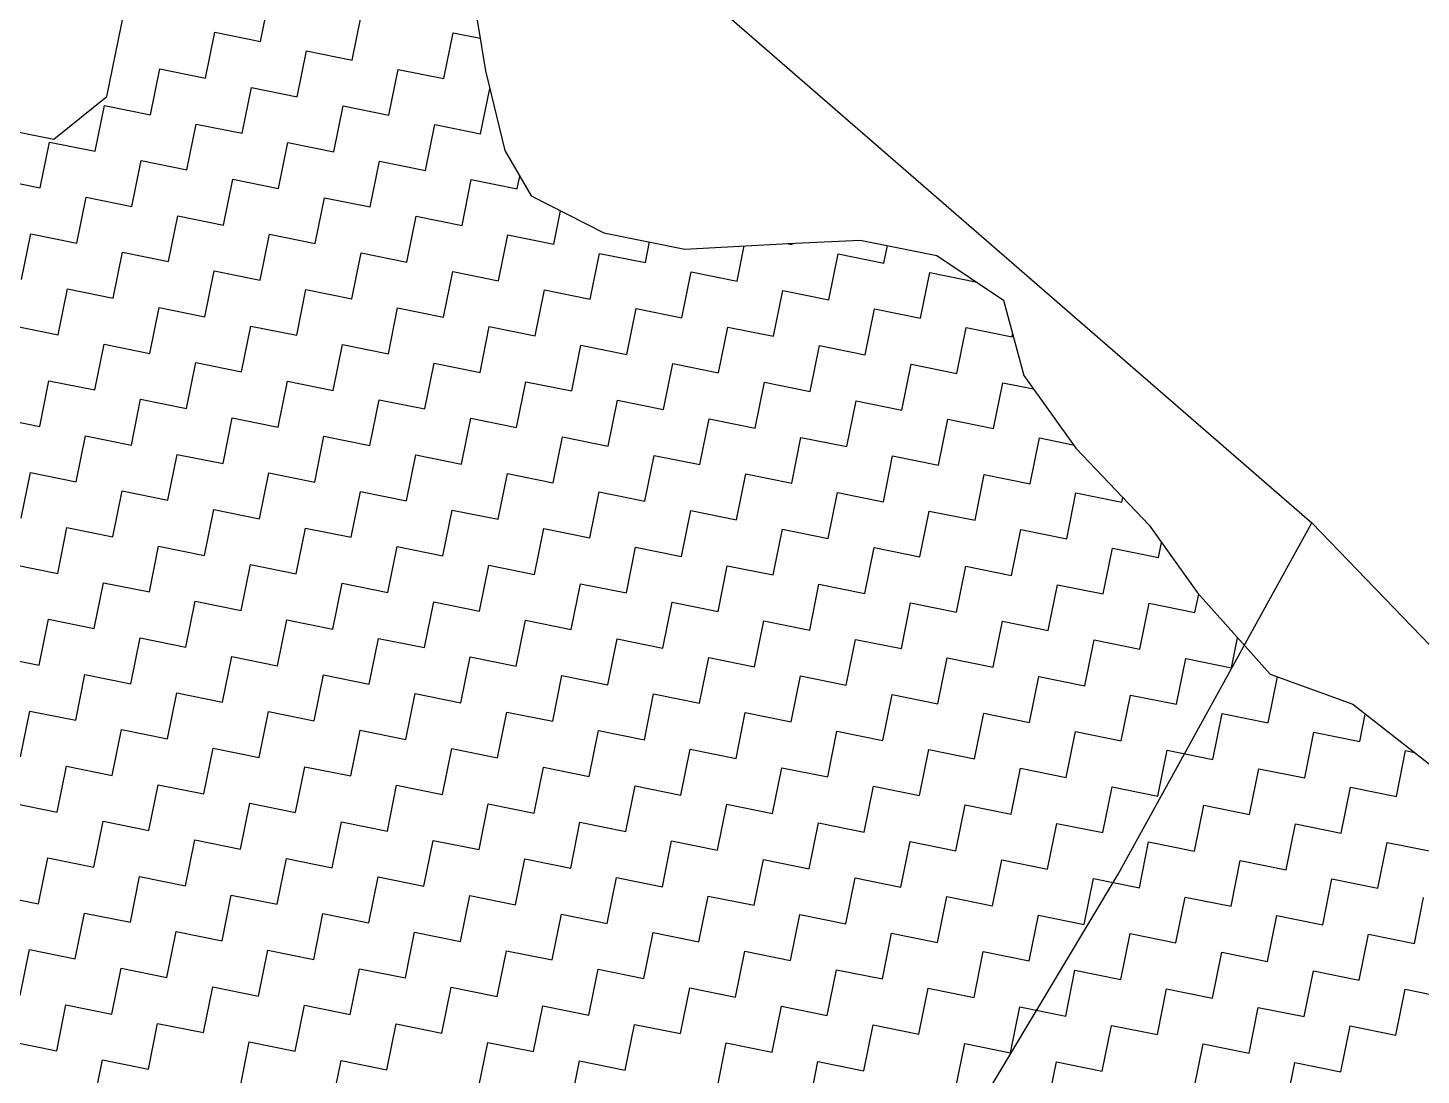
# Model space of a CAD drawing. Header units: metres. Extents: x 278801 to 279668, y 2074665 to 2075564.
# Drawn here: x 279499.58 to 279546.16, y 2075443.92 to 2075478.91 of the extents above; entities that cross this region are included whole.
import ezdxf

# ---------------------------------------------------------------- set-up
doc = ezdxf.new("R2010")
doc.units = ezdxf.units.M
for name, color, linetype in [('POLY_HATCH', 12, 'Continuous'), ('POLY_PARCEL', 6, 'Continuous'), ('V_BOUND_LINE', 7, 'Continuous')]:
    doc.layers.add(name, color=color, linetype=linetype)

msp = doc.modelspace()

# ---------------------------------------------------------------- linework, layer by layer
at = {"layer": 'POLY_HATCH', "linetype": 'Continuous'}
for p, q in [((279507.358, 2075478.456), (279507.668, 2075479.988)), ((279510.423, 2075477.836), (279510.733, 2075479.368)), ((279505.516, 2075477.233), (279505.826, 2075478.766)), ((279505.826, 2075478.766), (279507.358, 2075478.456)), ((279513.488, 2075477.216), (279513.798, 2075478.749)), ((279513.798, 2075478.749), (279514.695, 2075478.567)), ((279508.581, 2075476.613), (279508.891, 2075478.146)), ((279508.891, 2075478.146), (279510.423, 2075477.836)), ((279503.674, 2075476.01), (279503.984, 2075477.543)), ((279503.984, 2075477.543), (279505.516, 2075477.233)), ((279511.646, 2075475.993), (279511.956, 2075477.526)), ((279511.956, 2075477.526), (279513.488, 2075477.216)), ((279506.739, 2075475.391), (279507.049, 2075476.923)), ((279507.049, 2075476.923), (279508.581, 2075476.613)), ((279514.711, 2075475.374), (279515.016, 2075476.882)), ((279501.831, 2075474.788), (279502.141, 2075476.32)), ((279502.141, 2075476.32), (279503.674, 2075476.01)), ((279509.804, 2075474.771), (279510.114, 2075476.303)), ((279510.114, 2075476.303), (279511.646, 2075475.993)), ((279504.896, 2075474.168), (279505.206, 2075475.7)), ((279505.206, 2075475.7), (279506.739, 2075475.391)), ((279512.869, 2075474.151), (279513.179, 2075475.684)), ((279513.179, 2075475.684), (279514.711, 2075475.374)), ((279499.989, 2075473.565), (279500.299, 2075475.098)), ((279500.299, 2075475.098), (279501.831, 2075474.788)), ((279507.961, 2075473.548), (279508.271, 2075475.081)), ((279508.271, 2075475.081), (279509.804, 2075474.771)), ((279503.054, 2075472.945), (279503.364, 2075474.478)), ((279503.364, 2075474.478), (279504.896, 2075474.168)), ((279511.026, 2075472.928), (279511.336, 2075474.461)), ((279511.336, 2075474.461), (279512.869, 2075474.151)), ((279515.934, 2075473.531), (279516.021, 2075473.962)), ((279498.456, 2075473.875), (279499.989, 2075473.565)), ((279506.119, 2075472.326), (279506.429, 2075473.858)), ((279506.429, 2075473.858), (279507.961, 2075473.548)), ((279514.091, 2075472.309), (279514.401, 2075473.841)), ((279514.401, 2075473.841), (279515.934, 2075473.531)), ((279501.211, 2075471.723), (279501.521, 2075473.255)), ((279501.521, 2075473.255), (279503.054, 2075472.945)), ((279509.184, 2075471.706), (279509.494, 2075473.238)), ((279509.494, 2075473.238), (279511.026, 2075472.928)), ((279504.276, 2075471.103), (279504.586, 2075472.635)), ((279504.586, 2075472.635), (279506.119, 2075472.326)), ((279512.249, 2075471.086), (279512.559, 2075472.619)), ((279512.559, 2075472.619), (279514.091, 2075472.309)), ((279517.156, 2075471.689), (279517.382, 2075472.805)), ((279499.369, 2075470.5), (279499.679, 2075472.033)), ((279499.679, 2075472.033), (279501.211, 2075471.723)), ((279507.342, 2075470.483), (279507.651, 2075472.016)), ((279507.651, 2075472.016), (279509.184, 2075471.706)), ((279515.314, 2075470.466), (279515.624, 2075471.999)), ((279515.624, 2075471.999), (279517.156, 2075471.689)), ((279520.221, 2075471.069), (279520.361, 2075471.759)), ((279523.286, 2075470.449), (279523.525, 2075471.631)), ((279524.942, 2075471.71), (279525.129, 2075471.672)), ((279525.129, 2075471.672), (279525.138, 2075471.719)), ((279528.194, 2075471.052), (279528.312, 2075471.637)), ((279502.434, 2075469.88), (279502.744, 2075471.413)), ((279502.744, 2075471.413), (279504.276, 2075471.103)), ((279510.407, 2075469.863), (279510.716, 2075471.396)), ((279510.716, 2075471.396), (279512.249, 2075471.086)), ((279518.379, 2075469.846), (279518.689, 2075471.379)), ((279518.689, 2075471.379), (279520.221, 2075471.069)), ((279526.351, 2075469.83), (279526.661, 2075471.362)), ((279526.661, 2075471.362), (279528.194, 2075471.052)), ((279505.499, 2075469.261), (279505.809, 2075470.793)), ((279505.809, 2075470.793), (279507.342, 2075470.483)), ((279513.472, 2075469.244), (279513.781, 2075470.776)), ((279513.781, 2075470.776), (279515.314, 2075470.466)), ((279521.444, 2075469.227), (279521.754, 2075470.759)), ((279521.754, 2075470.759), (279523.286, 2075470.449)), ((279529.416, 2075469.21), (279529.726, 2075470.742)), ((279529.726, 2075470.742), (279531.259, 2075470.432)), ((279531.259, 2075470.432), (279531.26, 2075470.437)), ((279500.592, 2075468.658), (279500.902, 2075470.19)), ((279500.902, 2075470.19), (279502.434, 2075469.88)), ((279508.564, 2075468.641), (279508.874, 2075470.173)), ((279508.874, 2075470.173), (279510.407, 2075469.863)), ((279516.537, 2075468.624), (279516.846, 2075470.156)), ((279516.846, 2075470.156), (279518.379, 2075469.846)), ((279524.509, 2075468.607), (279524.819, 2075470.139)), ((279524.819, 2075470.139), (279526.351, 2075469.83)), ((279503.657, 2075468.038), (279503.967, 2075469.57)), ((279503.967, 2075469.57), (279505.499, 2075469.261)), ((279511.629, 2075468.021), (279511.939, 2075469.554)), ((279511.939, 2075469.554), (279513.472, 2075469.244)), ((279519.602, 2075468.004), (279519.911, 2075469.537)), ((279519.911, 2075469.537), (279521.444, 2075469.227)), ((279527.574, 2075467.987), (279527.884, 2075469.52)), ((279527.884, 2075469.52), (279529.416, 2075469.21)), ((279499.059, 2075468.968), (279500.592, 2075468.658)), ((279506.722, 2075467.418), (279507.032, 2075468.951)), ((279507.032, 2075468.951), (279508.564, 2075468.641)), ((279514.694, 2075467.401), (279515.004, 2075468.934)), ((279515.004, 2075468.934), (279516.537, 2075468.624)), ((279522.667, 2075467.384), (279522.977, 2075468.917)), ((279522.977, 2075468.917), (279524.509, 2075468.607)), ((279530.639, 2075467.367), (279530.949, 2075468.9)), ((279530.949, 2075468.9), (279532.481, 2075468.59)), ((279501.814, 2075466.815), (279502.124, 2075468.348)), ((279502.124, 2075468.348), (279503.657, 2075468.038)), ((279532.481, 2075468.59), (279532.499, 2075468.676)), ((279509.787, 2075466.798), (279510.097, 2075468.331)), ((279510.097, 2075468.331), (279511.629, 2075468.021)), ((279517.759, 2075466.781), (279518.069, 2075468.314)), ((279518.069, 2075468.314), (279519.602, 2075468.004)), ((279525.732, 2075466.765), (279526.042, 2075468.297)), ((279526.042, 2075468.297), (279527.574, 2075467.987)), ((279504.879, 2075466.196), (279505.189, 2075467.728)), ((279505.189, 2075467.728), (279506.722, 2075467.418)), ((279512.852, 2075466.179), (279513.162, 2075467.711)), ((279513.162, 2075467.711), (279514.694, 2075467.401)), ((279520.824, 2075466.162), (279521.134, 2075467.694)), ((279521.134, 2075467.694), (279522.667, 2075467.384)), ((279528.797, 2075466.145), (279529.107, 2075467.677)), ((279529.107, 2075467.677), (279530.639, 2075467.367)), ((279499.972, 2075465.593), (279500.282, 2075467.125)), ((279500.282, 2075467.125), (279501.814, 2075466.815)), ((279507.944, 2075465.576), (279508.254, 2075467.108)), ((279508.254, 2075467.108), (279509.787, 2075466.798)), ((279515.917, 2075465.559), (279516.227, 2075467.091)), ((279516.227, 2075467.091), (279517.759, 2075466.781)), ((279523.889, 2075465.542), (279524.199, 2075467.074)), ((279524.199, 2075467.074), (279525.732, 2075466.765)), ((279531.862, 2075465.525), (279532.172, 2075467.057)), ((279532.172, 2075467.057), (279533.192, 2075466.851)), ((279503.037, 2075464.973), (279503.347, 2075466.505)), ((279503.347, 2075466.505), (279504.879, 2075466.196)), ((279511.009, 2075464.956), (279511.319, 2075466.489)), ((279511.319, 2075466.489), (279512.852, 2075466.179)), ((279518.982, 2075464.939), (279519.292, 2075466.472)), ((279519.292, 2075466.472), (279520.824, 2075466.162)), ((279526.954, 2075464.922), (279527.264, 2075466.455)), ((279527.264, 2075466.455), (279528.797, 2075466.145)), ((279498.439, 2075465.903), (279499.972, 2075465.593)), ((279506.102, 2075464.353), (279506.412, 2075465.886)), ((279506.412, 2075465.886), (279507.944, 2075465.576)), ((279514.074, 2075464.336), (279514.384, 2075465.869)), ((279514.384, 2075465.869), (279515.917, 2075465.559)), ((279522.047, 2075464.319), (279522.357, 2075465.852)), ((279522.357, 2075465.852), (279523.889, 2075465.542)), ((279530.019, 2075464.302), (279530.329, 2075465.835)), ((279530.329, 2075465.835), (279531.862, 2075465.525)), ((279501.195, 2075463.75), (279501.504, 2075465.283)), ((279501.504, 2075465.283), (279503.037, 2075464.973)), ((279509.167, 2075463.733), (279509.477, 2075465.266)), ((279509.477, 2075465.266), (279511.009, 2075464.956)), ((279517.139, 2075463.716), (279517.449, 2075465.249)), ((279517.449, 2075465.249), (279518.982, 2075464.939)), ((279525.112, 2075463.7), (279525.422, 2075465.232)), ((279525.422, 2075465.232), (279526.954, 2075464.922)), ((279533.084, 2075463.683), (279533.394, 2075465.215)), ((279533.394, 2075465.215), (279534.525, 2075464.986)), ((279504.26, 2075463.131), (279504.569, 2075464.663)), ((279504.569, 2075464.663), (279506.102, 2075464.353)), ((279512.232, 2075463.114), (279512.542, 2075464.646)), ((279512.542, 2075464.646), (279514.074, 2075464.336)), ((279520.204, 2075463.097), (279520.514, 2075464.629)), ((279520.514, 2075464.629), (279522.047, 2075464.319)), ((279528.177, 2075463.08), (279528.487, 2075464.612)), ((279528.487, 2075464.612), (279530.019, 2075464.302)), ((279499.352, 2075462.528), (279499.662, 2075464.06)), ((279499.662, 2075464.06), (279501.195, 2075463.75)), ((279507.325, 2075462.511), (279507.634, 2075464.043)), ((279507.634, 2075464.043), (279509.167, 2075463.733)), ((279515.297, 2075462.494), (279515.607, 2075464.026)), ((279515.607, 2075464.026), (279517.139, 2075463.716)), ((279523.269, 2075462.477), (279523.579, 2075464.009)), ((279523.579, 2075464.009), (279525.112, 2075463.7)), ((279531.242, 2075462.46), (279531.552, 2075463.992)), ((279531.552, 2075463.992), (279533.084, 2075463.683)), ((279502.417, 2075461.908), (279502.727, 2075463.44)), ((279502.727, 2075463.44), (279504.26, 2075463.131)), ((279510.39, 2075461.891), (279510.699, 2075463.423)), ((279510.699, 2075463.423), (279512.232, 2075463.114)), ((279518.362, 2075461.874), (279518.672, 2075463.407)), ((279518.672, 2075463.407), (279520.204, 2075463.097)), ((279526.334, 2075461.857), (279526.644, 2075463.39)), ((279526.644, 2075463.39), (279528.177, 2075463.08)), ((279534.307, 2075461.84), (279534.617, 2075463.373)), ((279534.617, 2075463.373), (279536.149, 2075463.063)), ((279536.149, 2075463.063), (279536.181, 2075463.218)), ((279505.482, 2075461.288), (279505.792, 2075462.821)), ((279505.792, 2075462.821), (279507.325, 2075462.511)), ((279513.455, 2075461.271), (279513.765, 2075462.804)), ((279513.765, 2075462.804), (279515.297, 2075462.494)), ((279521.427, 2075461.254), (279521.737, 2075462.787)), ((279521.737, 2075462.787), (279523.269, 2075462.477)), ((279529.4, 2075461.237), (279529.709, 2075462.77)), ((279529.709, 2075462.77), (279531.242, 2075462.46)), ((279500.575, 2075460.685), (279500.885, 2075462.218)), ((279500.885, 2075462.218), (279502.417, 2075461.908)), ((279508.547, 2075460.668), (279508.857, 2075462.201)), ((279508.857, 2075462.201), (279510.39, 2075461.891)), ((279516.52, 2075460.651), (279516.83, 2075462.184)), ((279516.83, 2075462.184), (279518.362, 2075461.874)), ((279524.492, 2075460.634), (279524.802, 2075462.167)), ((279524.802, 2075462.167), (279526.334, 2075461.857)), ((279532.465, 2075460.618), (279532.774, 2075462.15)), ((279532.774, 2075462.15), (279534.307, 2075461.84)), ((279503.64, 2075460.065), (279503.95, 2075461.598)), ((279503.95, 2075461.598), (279505.482, 2075461.288)), ((279511.612, 2075460.049), (279511.922, 2075461.581)), ((279511.922, 2075461.581), (279513.455, 2075461.271)), ((279519.585, 2075460.032), (279519.895, 2075461.564)), ((279519.895, 2075461.564), (279521.427, 2075461.254)), ((279527.557, 2075460.015), (279527.867, 2075461.547)), ((279527.867, 2075461.547), (279529.4, 2075461.237)), ((279535.53, 2075459.998), (279535.839, 2075461.53)), ((279535.839, 2075461.53), (279537.372, 2075461.22)), ((279537.372, 2075461.22), (279537.473, 2075461.72)), ((279499.042, 2075460.995), (279500.575, 2075460.685)), ((279506.705, 2075459.446), (279507.015, 2075460.978)), ((279507.015, 2075460.978), (279508.547, 2075460.668)), ((279514.677, 2075459.429), (279514.987, 2075460.961)), ((279514.987, 2075460.961), (279516.52, 2075460.651)), ((279522.65, 2075459.412), (279522.96, 2075460.944)), ((279522.96, 2075460.944), (279524.492, 2075460.634)), ((279530.622, 2075459.395), (279530.932, 2075460.927)), ((279530.932, 2075460.927), (279532.465, 2075460.618)), ((279501.797, 2075458.843), (279502.107, 2075460.375)), ((279502.107, 2075460.375), (279503.64, 2075460.065)), ((279509.77, 2075458.826), (279510.08, 2075460.358)), ((279510.08, 2075460.358), (279511.612, 2075460.049)), ((279517.742, 2075458.809), (279518.052, 2075460.342)), ((279518.052, 2075460.342), (279519.585, 2075460.032)), ((279525.715, 2075458.792), (279526.025, 2075460.325)), ((279526.025, 2075460.325), (279527.557, 2075460.015)), ((279533.687, 2075458.775), (279533.997, 2075460.308)), ((279533.997, 2075460.308), (279535.53, 2075459.998)), ((279538.595, 2075459.378), (279538.719, 2075459.995)), ((279504.862, 2075458.223), (279505.172, 2075459.756)), ((279505.172, 2075459.756), (279506.705, 2075459.446)), ((279512.835, 2075458.206), (279513.145, 2075459.739)), ((279513.145, 2075459.739), (279514.677, 2075459.429)), ((279520.807, 2075458.189), (279521.117, 2075459.722)), ((279521.117, 2075459.722), (279522.65, 2075459.412)), ((279528.78, 2075458.172), (279529.09, 2075459.705)), ((279529.09, 2075459.705), (279530.622, 2075459.395)), ((279536.752, 2075458.155), (279537.062, 2075459.688)), ((279537.062, 2075459.688), (279538.595, 2075459.378)), ((279499.955, 2075457.62), (279500.265, 2075459.153)), ((279500.265, 2075459.153), (279501.797, 2075458.843)), ((279507.927, 2075457.603), (279508.237, 2075459.136)), ((279508.237, 2075459.136), (279509.77, 2075458.826)), ((279515.9, 2075457.586), (279516.21, 2075459.119)), ((279516.21, 2075459.119), (279517.742, 2075458.809)), ((279523.872, 2075457.569), (279524.182, 2075459.102)), ((279524.182, 2075459.102), (279525.715, 2075458.792)), ((279531.845, 2075457.553), (279532.155, 2075459.085)), ((279532.155, 2075459.085), (279533.687, 2075458.775)), ((279503.02, 2075457), (279503.33, 2075458.533)), ((279503.33, 2075458.533), (279504.862, 2075458.223)), ((279510.992, 2075456.984), (279511.302, 2075458.516)), ((279511.302, 2075458.516), (279512.835, 2075458.206)), ((279518.965, 2075456.967), (279519.275, 2075458.499)), ((279519.275, 2075458.499), (279520.807, 2075458.189)), ((279526.937, 2075456.95), (279527.247, 2075458.482)), ((279527.247, 2075458.482), (279528.78, 2075458.172)), ((279534.91, 2075456.933), (279535.22, 2075458.465)), ((279535.22, 2075458.465), (279536.752, 2075458.155)), ((279539.817, 2075457.536), (279540.02, 2075458.536)), ((279498.422, 2075457.93), (279499.955, 2075457.62)), ((279506.085, 2075456.381), (279506.395, 2075457.913)), ((279506.395, 2075457.913), (279507.927, 2075457.603)), ((279514.057, 2075456.364), (279514.367, 2075457.896)), ((279514.367, 2075457.896), (279515.9, 2075457.586)), ((279522.03, 2075456.347), (279522.34, 2075457.879)), ((279522.34, 2075457.879), (279523.872, 2075457.569)), ((279530.002, 2075456.33), (279530.312, 2075457.862)), ((279530.312, 2075457.862), (279531.845, 2075457.553)), ((279537.975, 2075456.313), (279538.285, 2075457.846)), ((279538.285, 2075457.846), (279539.817, 2075457.536)), ((279501.178, 2075455.778), (279501.487, 2075457.31)), ((279501.487, 2075457.31), (279503.02, 2075457)), ((279509.15, 2075455.761), (279509.46, 2075457.293)), ((279509.46, 2075457.293), (279510.992, 2075456.984)), ((279517.123, 2075455.744), (279517.432, 2075457.277)), ((279517.432, 2075457.277), (279518.965, 2075456.967)), ((279525.095, 2075455.727), (279525.405, 2075457.26)), ((279525.405, 2075457.26), (279526.937, 2075456.95)), ((279533.067, 2075455.71), (279533.377, 2075457.243)), ((279533.377, 2075457.243), (279534.91, 2075456.933)), ((279541.04, 2075455.693), (279541.35, 2075457.226)), ((279541.35, 2075457.226), (279541.373, 2075457.221)), ((279504.243, 2075455.158), (279504.553, 2075456.691)), ((279504.553, 2075456.691), (279506.085, 2075456.381)), ((279512.215, 2075455.141), (279512.525, 2075456.674)), ((279512.525, 2075456.674), (279514.057, 2075456.364)), ((279520.188, 2075455.124), (279520.497, 2075456.657)), ((279520.497, 2075456.657), (279522.03, 2075456.347)), ((279528.16, 2075455.107), (279528.47, 2075456.64)), ((279528.47, 2075456.64), (279530.002, 2075456.33)), ((279536.132, 2075455.09), (279536.442, 2075456.623)), ((279536.442, 2075456.623), (279537.975, 2075456.313)), ((279499.335, 2075454.555), (279499.645, 2075456.088)), ((279499.645, 2075456.088), (279501.178, 2075455.778)), ((279507.308, 2075454.538), (279507.618, 2075456.071)), ((279507.618, 2075456.071), (279509.15, 2075455.761)), ((279515.28, 2075454.521), (279515.59, 2075456.054)), ((279515.59, 2075456.054), (279517.123, 2075455.744)), ((279523.253, 2075454.504), (279523.562, 2075456.037)), ((279523.562, 2075456.037), (279525.095, 2075455.727)), ((279531.225, 2075454.488), (279531.535, 2075456.02)), ((279531.535, 2075456.02), (279533.067, 2075455.71)), ((279539.197, 2075454.471), (279539.507, 2075456.003)), ((279539.507, 2075456.003), (279541.04, 2075455.693)), ((279544.105, 2075455.073), (279544.29, 2075455.988)), ((279502.4, 2075453.935), (279502.71, 2075455.468)), ((279502.71, 2075455.468), (279504.243, 2075455.158)), ((279510.373, 2075453.919), (279510.683, 2075455.451)), ((279510.683, 2075455.451), (279512.215, 2075455.141)), ((279518.345, 2075453.902), (279518.655, 2075455.434)), ((279518.655, 2075455.434), (279520.188, 2075455.124)), ((279526.318, 2075453.885), (279526.627, 2075455.417)), ((279526.627, 2075455.417), (279528.16, 2075455.107)), ((279534.29, 2075453.868), (279534.6, 2075455.4)), ((279534.6, 2075455.4), (279536.132, 2075455.09)), ((279542.262, 2075453.851), (279542.572, 2075455.383)), ((279542.572, 2075455.383), (279544.105, 2075455.073)), ((279505.465, 2075453.316), (279505.775, 2075454.848)), ((279505.775, 2075454.848), (279507.308, 2075454.538)), ((279513.438, 2075453.299), (279513.748, 2075454.831)), ((279513.748, 2075454.831), (279515.28, 2075454.521)), ((279521.41, 2075453.282), (279521.72, 2075454.814)), ((279521.72, 2075454.814), (279523.253, 2075454.504)), ((279529.383, 2075453.265), (279529.692, 2075454.797)), ((279529.692, 2075454.797), (279531.225, 2075454.488)), ((279537.355, 2075453.248), (279537.665, 2075454.78)), ((279537.665, 2075454.78), (279539.197, 2075454.471)), ((279545.327, 2075453.231), (279545.637, 2075454.764)), ((279545.637, 2075454.764), (279545.935, 2075454.703)), ((279500.558, 2075452.713), (279500.868, 2075454.245)), ((279500.868, 2075454.245), (279502.4, 2075453.935)), ((279508.53, 2075452.696), (279508.84, 2075454.228)), ((279508.84, 2075454.228), (279510.373, 2075453.919)), ((279516.503, 2075452.679), (279516.813, 2075454.211)), ((279516.813, 2075454.211), (279518.345, 2075453.902)), ((279524.475, 2075452.662), (279524.785, 2075454.195)), ((279524.785, 2075454.195), (279526.318, 2075453.885)), ((279532.448, 2075452.645), (279532.758, 2075454.178)), ((279532.758, 2075454.178), (279534.29, 2075453.868)), ((279540.42, 2075452.628), (279540.73, 2075454.161)), ((279540.73, 2075454.161), (279542.262, 2075453.851)), ((279503.623, 2075452.093), (279503.933, 2075453.626)), ((279503.933, 2075453.626), (279505.465, 2075453.316)), ((279511.595, 2075452.076), (279511.905, 2075453.609)), ((279511.905, 2075453.609), (279513.438, 2075453.299)), ((279519.568, 2075452.059), (279519.878, 2075453.592)), ((279519.878, 2075453.592), (279521.41, 2075453.282)), ((279527.54, 2075452.042), (279527.85, 2075453.575)), ((279527.85, 2075453.575), (279529.383, 2075453.265)), ((279535.513, 2075452.025), (279535.823, 2075453.558)), ((279535.823, 2075453.558), (279537.355, 2075453.248)), ((279543.485, 2075452.008), (279543.795, 2075453.541)), ((279543.795, 2075453.541), (279545.327, 2075453.231)), ((279499.025, 2075453.023), (279500.558, 2075452.713)), ((279506.688, 2075451.473), (279506.998, 2075453.006)), ((279506.998, 2075453.006), (279508.53, 2075452.696)), ((279514.66, 2075451.456), (279514.97, 2075452.989)), ((279514.97, 2075452.989), (279516.503, 2075452.679)), ((279522.633, 2075451.439), (279522.943, 2075452.972)), ((279522.943, 2075452.972), (279524.475, 2075452.662)), ((279530.605, 2075451.422), (279530.915, 2075452.955)), ((279530.915, 2075452.955), (279532.448, 2075452.645)), ((279538.578, 2075451.406), (279538.888, 2075452.938)), ((279538.888, 2075452.938), (279540.42, 2075452.628)), ((279501.78, 2075450.87), (279502.09, 2075452.403)), ((279502.09, 2075452.403), (279503.623, 2075452.093)), ((279509.753, 2075450.854), (279510.063, 2075452.386)), ((279510.063, 2075452.386), (279511.595, 2075452.076)), ((279517.725, 2075450.837), (279518.035, 2075452.369)), ((279518.035, 2075452.369), (279519.568, 2075452.059)), ((279525.698, 2075450.82), (279526.008, 2075452.352)), ((279526.008, 2075452.352), (279527.54, 2075452.042)), ((279533.67, 2075450.803), (279533.98, 2075452.335)), ((279533.98, 2075452.335), (279535.513, 2075452.025)), ((279541.643, 2075450.786), (279541.953, 2075452.318)), ((279541.953, 2075452.318), (279543.485, 2075452.008)), ((279504.845, 2075450.251), (279505.155, 2075451.783)), ((279505.155, 2075451.783), (279506.688, 2075451.473)), ((279512.818, 2075450.234), (279513.128, 2075451.766)), ((279513.128, 2075451.766), (279514.66, 2075451.456)), ((279520.79, 2075450.217), (279521.1, 2075451.749)), ((279521.1, 2075451.749), (279522.633, 2075451.439)), ((279528.763, 2075450.2), (279529.073, 2075451.732)), ((279529.073, 2075451.732), (279530.605, 2075451.422)), ((279536.735, 2075450.183), (279537.045, 2075451.715)), ((279537.045, 2075451.715), (279538.578, 2075451.406)), ((279544.708, 2075450.166), (279545.018, 2075451.699)), ((279545.018, 2075451.699), (279546.55, 2075451.389)), ((279499.938, 2075449.648), (279500.248, 2075451.18)), ((279500.248, 2075451.18), (279501.78, 2075450.87)), ((279507.911, 2075449.631), (279508.22, 2075451.163)), ((279508.22, 2075451.163), (279509.753, 2075450.854)), ((279515.883, 2075449.614), (279516.193, 2075451.146)), ((279516.193, 2075451.146), (279517.725, 2075450.837)), ((279523.855, 2075449.597), (279524.165, 2075451.13)), ((279524.165, 2075451.13), (279525.698, 2075450.82)), ((279531.828, 2075449.58), (279532.138, 2075451.113)), ((279532.138, 2075451.113), (279533.67, 2075450.803)), ((279539.8, 2075449.563), (279540.11, 2075451.096)), ((279540.11, 2075451.096), (279541.643, 2075450.786)), ((279503.003, 2075449.028), (279503.313, 2075450.561)), ((279503.313, 2075450.561), (279504.845, 2075450.251)), ((279510.976, 2075449.011), (279511.285, 2075450.544)), ((279511.285, 2075450.544), (279512.818, 2075450.234)), ((279518.948, 2075448.994), (279519.258, 2075450.527)), ((279519.258, 2075450.527), (279520.79, 2075450.217)), ((279526.92, 2075448.977), (279527.23, 2075450.51)), ((279527.23, 2075450.51), (279528.763, 2075450.2)), ((279534.893, 2075448.96), (279535.203, 2075450.493)), ((279535.203, 2075450.493), (279536.735, 2075450.183)), ((279542.865, 2075448.943), (279543.175, 2075450.476)), ((279543.175, 2075450.476), (279544.708, 2075450.166)), ((279498.406, 2075449.958), (279499.938, 2075449.648)), ((279506.068, 2075448.408), (279506.378, 2075449.941)), ((279506.378, 2075449.941), (279507.911, 2075449.631)), ((279514.041, 2075448.391), (279514.35, 2075449.924)), ((279514.35, 2075449.924), (279515.883, 2075449.614)), ((279522.013, 2075448.374), (279522.323, 2075449.907)), ((279522.323, 2075449.907), (279523.855, 2075449.597)), ((279529.985, 2075448.357), (279530.295, 2075449.89)), ((279530.295, 2075449.89), (279531.828, 2075449.58)), ((279537.958, 2075448.341), (279538.268, 2075449.873)), ((279538.268, 2075449.873), (279539.8, 2075449.563)), ((279545.93, 2075448.324), (279546.24, 2075449.856)), ((279501.161, 2075447.805), (279501.471, 2075449.338)), ((279501.471, 2075449.338), (279503.003, 2075449.028)), ((279509.133, 2075447.788), (279509.443, 2075449.321)), ((279509.443, 2075449.321), (279510.976, 2075449.011)), ((279517.106, 2075447.772), (279517.415, 2075449.304)), ((279517.415, 2075449.304), (279518.948, 2075448.994)), ((279525.078, 2075447.755), (279525.388, 2075449.287)), ((279525.388, 2075449.287), (279526.92, 2075448.977)), ((279533.05, 2075447.738), (279533.36, 2075449.27)), ((279533.36, 2075449.27), (279534.893, 2075448.96)), ((279541.023, 2075447.721), (279541.333, 2075449.253)), ((279541.333, 2075449.253), (279542.865, 2075448.943)), ((279504.226, 2075447.186), (279504.536, 2075448.718)), ((279504.536, 2075448.718), (279506.068, 2075448.408)), ((279512.198, 2075447.169), (279512.508, 2075448.701)), ((279512.508, 2075448.701), (279514.041, 2075448.391)), ((279520.171, 2075447.152), (279520.48, 2075448.684)), ((279520.48, 2075448.684), (279522.013, 2075448.374)), ((279528.143, 2075447.135), (279528.453, 2075448.667)), ((279528.453, 2075448.667), (279529.985, 2075448.357)), ((279536.115, 2075447.118), (279536.425, 2075448.65)), ((279536.425, 2075448.65), (279537.958, 2075448.341)), ((279544.088, 2075447.101), (279544.398, 2075448.634)), ((279544.398, 2075448.634), (279545.93, 2075448.324)), ((279499.318, 2075446.583), (279499.628, 2075448.115)), ((279499.628, 2075448.115), (279501.161, 2075447.805)), ((279507.291, 2075446.566), (279507.601, 2075448.098)), ((279507.601, 2075448.098), (279509.133, 2075447.788)), ((279515.263, 2075446.549), (279515.573, 2075448.081)), ((279515.573, 2075448.081), (279517.106, 2075447.772)), ((279523.236, 2075446.532), (279523.546, 2075448.065)), ((279523.546, 2075448.065), (279525.078, 2075447.755)), ((279531.208, 2075446.515), (279531.518, 2075448.048)), ((279531.518, 2075448.048), (279533.05, 2075447.738)), ((279539.181, 2075446.498), (279539.49, 2075448.031)), ((279539.49, 2075448.031), (279541.023, 2075447.721)), ((279502.383, 2075445.963), (279502.693, 2075447.496)), ((279502.693, 2075447.496), (279504.226, 2075447.186)), ((279510.356, 2075445.946), (279510.666, 2075447.479)), ((279510.666, 2075447.479), (279512.198, 2075447.169)), ((279518.328, 2075445.929), (279518.638, 2075447.462)), ((279518.638, 2075447.462), (279520.171, 2075447.152)), ((279526.301, 2075445.912), (279526.611, 2075447.445)), ((279526.611, 2075447.445), (279528.143, 2075447.135)), ((279534.273, 2075445.895), (279534.583, 2075447.428)), ((279534.583, 2075447.428), (279536.115, 2075447.118)), ((279542.246, 2075445.878), (279542.555, 2075447.411)), ((279542.555, 2075447.411), (279544.088, 2075447.101)), ((279505.448, 2075445.343), (279505.758, 2075446.876)), ((279505.758, 2075446.876), (279507.291, 2075446.566)), ((279513.421, 2075445.326), (279513.731, 2075446.859)), ((279513.731, 2075446.859), (279515.263, 2075446.549)), ((279521.393, 2075445.309), (279521.703, 2075446.842)), ((279521.703, 2075446.842), (279523.236, 2075446.532)), ((279529.366, 2075445.292), (279529.676, 2075446.825)), ((279529.676, 2075446.825), (279531.208, 2075446.515)), ((279537.338, 2075445.276), (279537.648, 2075446.808)), ((279537.648, 2075446.808), (279539.181, 2075446.498)), ((279545.311, 2075445.259), (279545.62, 2075446.791)), ((279545.62, 2075446.791), (279547.153, 2075446.481)), ((279500.541, 2075444.74), (279500.851, 2075446.273)), ((279500.851, 2075446.273), (279502.383, 2075445.963)), ((279508.513, 2075444.723), (279508.823, 2075446.256)), ((279508.823, 2075446.256), (279510.356, 2075445.946)), ((279516.486, 2075444.707), (279516.796, 2075446.239)), ((279516.796, 2075446.239), (279518.328, 2075445.929)), ((279524.458, 2075444.69), (279524.768, 2075446.222)), ((279524.768, 2075446.222), (279526.301, 2075445.912)), ((279532.431, 2075444.673), (279532.741, 2075446.205)), ((279532.741, 2075446.205), (279534.273, 2075445.895)), ((279540.403, 2075444.656), (279540.713, 2075446.188)), ((279540.713, 2075446.188), (279542.246, 2075445.878)), ((279503.606, 2075444.121), (279503.916, 2075445.653)), ((279503.916, 2075445.653), (279505.448, 2075445.343)), ((279511.578, 2075444.104), (279511.888, 2075445.636)), ((279511.888, 2075445.636), (279513.421, 2075445.326)), ((279519.551, 2075444.087), (279519.861, 2075445.619)), ((279519.861, 2075445.619), (279521.393, 2075445.309)), ((279527.523, 2075444.07), (279527.833, 2075445.602)), ((279527.833, 2075445.602), (279529.366, 2075445.292)), ((279535.496, 2075444.053), (279535.806, 2075445.585)), ((279535.806, 2075445.585), (279537.338, 2075445.276)), ((279543.468, 2075444.036), (279543.778, 2075445.568)), ((279543.778, 2075445.568), (279545.311, 2075445.259)), ((279499.008, 2075445.05), (279500.541, 2075444.74)), ((279506.671, 2075443.501), (279506.981, 2075445.033)), ((279506.981, 2075445.033), (279508.513, 2075444.723)), ((279514.643, 2075443.484), (279514.953, 2075445.016)), ((279514.953, 2075445.016), (279516.486, 2075444.707)), ((279522.616, 2075443.467), (279522.926, 2075444.999)), ((279522.926, 2075444.999), (279524.458, 2075444.69)), ((279530.588, 2075443.45), (279530.898, 2075444.983)), ((279530.898, 2075444.983), (279532.431, 2075444.673)), ((279538.561, 2075443.433), (279538.871, 2075444.966)), ((279538.871, 2075444.966), (279540.403, 2075444.656)), ((279501.764, 2075442.898), (279502.073, 2075444.43)), ((279502.073, 2075444.43), (279503.606, 2075444.121)), ((279509.736, 2075442.881), (279510.046, 2075444.414)), ((279510.046, 2075444.414), (279511.578, 2075444.104)), ((279517.708, 2075442.864), (279518.018, 2075444.397)), ((279518.018, 2075444.397), (279519.551, 2075444.087)), ((279525.681, 2075442.847), (279525.991, 2075444.38)), ((279525.991, 2075444.38), (279527.523, 2075444.07)), ((279533.653, 2075442.83), (279533.963, 2075444.363)), ((279533.963, 2075444.363), (279535.496, 2075444.053)), ((279541.626, 2075442.813), (279541.936, 2075444.346)), ((279541.936, 2075444.346), (279543.468, 2075444.036))]:
    msp.add_line(p, q, dxfattribs=at)
at = {"layer": 'POLY_HATCH'}
for p, q in [((279502.217, 2075476.616), (279502.881, 2075479.898)), ((279514.476, 2075479.929), (279514.871, 2075477.473)), ((279514.871, 2075477.473), (279515.523, 2075474.817)), ((279500.444, 2075475.193), (279502.217, 2075476.616)), ((279498.445, 2075475.597), (279500.444, 2075475.193)), ((279515.523, 2075474.817), (279516.405, 2075473.302)), ((279516.405, 2075473.302), (279518.83, 2075472.069)), ((279518.83, 2075472.069), (279521.542, 2075471.521)), ((279521.542, 2075471.521), (279524.998, 2075471.713)), ((279524.998, 2075471.713), (279527.397, 2075471.822)), ((279527.397, 2075471.822), (279529.967, 2075471.302)), ((279529.967, 2075471.302), (279532.191, 2075469.813)), ((279532.191, 2075469.813), (279532.872, 2075467.299)), ((279532.872, 2075467.299), (279534.609, 2075464.869)), ((279534.609, 2075464.869), (279537.06, 2075462.294)), ((279537.06, 2075462.294), (279538.683, 2075460.036)), ((279538.683, 2075460.036), (279541.105, 2075457.318)), ((279541.105, 2075457.318), (279543.873, 2075456.313)), ((279543.873, 2075456.313), (279546.44, 2075454.309))]:
    msp.add_line(p, q, dxfattribs=at)
at = {"layer": 'POLY_PARCEL'}
for p, q in [((279536.03, 2075450.632), (279542.506, 2075462.379)), ((279510.145, 2075407.544), (279536.03, 2075450.632))]:
    msp.add_line(p, q, dxfattribs=at)
at = {"layer": 'V_BOUND_LINE', "ltscale": 10}
for p, q in [((279505.166, 2075494.755), (279542.506, 2075462.379)), ((279542.506, 2075462.379), (279546.756, 2075457.961))]:
    msp.add_line(p, q, dxfattribs=at)

doc.saveas('drawing.dxf')
